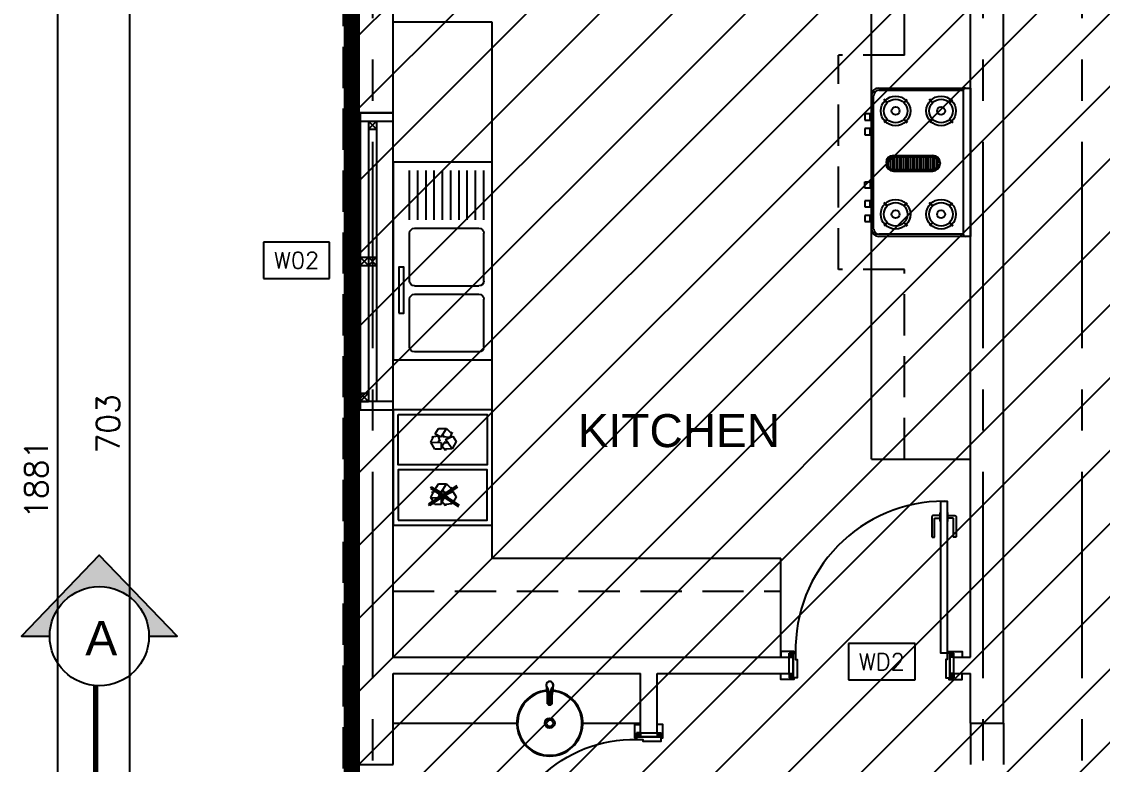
# Model space of a CAD drawing. Header units: centimetres. Extents: x -7408 to 35293, y -3951 to 3084.
# Drawn here: x -1980 to -1325, y 1583 to 2033 of the extents above; entities that cross this region are included whole.
import ezdxf
from ezdxf.enums import TextEntityAlignment as Align

# ---------------------------------------------------------------- set-up
doc = ezdxf.new("R2010")
doc.units = ezdxf.units.CM
doc.header["$LTSCALE"] = 100
doc.header["$MEASUREMENT"] = 0
doc.header["$PDMODE"] = 35
doc.header["$PDSIZE"] = 2
for name, pattern in [('A0-01 FLOOR PLANS$0$HIDDEN', [0.375, 0.25, -0.125]), ('GRID$0$GRID$0$XREF GRID$0$GRIDS$0$CENTER', [2, 1.25, -0.25, 0.25, -0.25]), ('XREF CUTTING LINES$0$DASHDOT', [1, 0.5, -0.25, 0, -0.25])]:
    doc.linetypes.add(name, pattern=pattern)
for name, color, linetype in [('A0-01 FLOOR PLANS$0$BATH FIXTURES', 85, 'Continuous'), ('A0-01 FLOOR PLANS$0$COUNTERS', 85, 'Continuous'), ('A0-01 FLOOR PLANS$0$DOOR', 1, 'Continuous'), ('A0-01 FLOOR PLANS$0$HIDDEN -03', 8, 'A0-01 FLOOR PLANS$0$HIDDEN'), ('A0-01 FLOOR PLANS$0$KITCHEN', 11, 'Continuous'), ('A0-01 FLOOR PLANS$0$RECYCLE', 85, 'Continuous'), ('A0-01 FLOOR PLANS$0$TEXT', 3, 'Continuous'), ('A0-01 FLOOR PLANS$0$TEXT-SCHED', 3, 'Continuous'), ('A0-01 FLOOR PLANS$0$WALL-01', 7, 'Continuous'), ('A0-01 FLOOR PLANS$0$WALL-03', 2, 'Continuous'), ('A0-01 FLOOR PLANS$0$WINDOW', 1, 'Continuous'), ('DCCA-USABLE AREA', 10, 'Continuous'), ('GRID$0$DIM IN', 1, 'Continuous'), ('GRID$0$XREF GRID', 11, 'GRID$0$GRID$0$XREF GRID$0$GRIDS$0$CENTER'), ('XREF CUTTING LINES$0$SECTION LINE', 6, 'XREF CUTTING LINES$0$DASHDOT'), ('XREF CUTTING LINES$0$WALL SECT LINE', 6, 'XREF CUTTING LINES$0$DASHDOT')]:
    doc.layers.add(name, color=color, linetype=linetype)
doc.styles.add('A0-01 FLOOR PLANS$0$A0-01 GROUND FLOOR PLAN - For Entry modification$0$ROMANS', font='romans')
doc.styles.add('A0-01 FLOOR PLANS$0$ART-PS-1', font='arial.ttf', dxfattribs={"height": 20})
doc.styles.add('GRID$0$ROMANS', font='romans')
doc.styles.add('XREF CUTTING LINES$0$ART', font='arial.ttf')
doc.dimstyles.new('A0-01 FLOOR PLANS$0$A0-01 GROUND FLOOR PLAN - For Entry modification$0$text', dxfattribs={"dimtxt": 18, "dimasz": 10, "dimexe": 10, "dimexo": 10, "dimgap": -6, "dimtad": 1, "dimtih": 1, "dimtoh": 1, "dimdec": 0, "dimdsep": 46, "dimtxsty": 'A0-01 FLOOR PLANS$0$A0-01 GROUND FLOOR PLAN - For Entry modification$0$ROMANS', "dimblk1": 'A0-01 FLOOR PLANS$0$A0-01 GROUND FLOOR PLAN - For Entry modification$0$_ARCHTICK', "dimblk2": 'A0-01 FLOOR PLANS$0$A0-01 GROUND FLOOR PLAN - For Entry modification$0$_ARCHTICK', "dimsah": 1, "dimcen": 25, "dimdle": 10, "dimse1": 1, "dimse2": 1, "dimsd1": 1, "dimsd2": 1, "dimclrd": 1, "dimclre": 1, "dimclrt": 2, "dimadec": 0, "dimazin": 0, "dimtfac": 1, "dimtdec": 0, "dimtmove": 2, "dimatfit": 3, "dimldrblk": 'A0-01 FLOOR PLANS$0$A0-01 GROUND FLOOR PLAN - For Entry modification$0$_ARCHTICK', "dimfxl": 1, "dimtolj": 1, "dimtzin": 0, "dimarcsym": 0})
doc.dimstyles.new('GRID$0$AS-17-100', dxfattribs={"dimtxt": 14, "dimasz": 7, "dimexe": 10, "dimexo": 25, "dimgap": 6, "dimtad": 1, "dimtoh": 1, "dimdec": 0, "dimdsep": 46, "dimtxsty": 'GRID$0$ROMANS', "dimblk1": 'GRID$0$_ARCHTICK', "dimblk2": 'GRID$0$_ARCHTICK', "dimsah": 1, "dimcen": 25, "dimdle": 10, "dimclrd": 1, "dimclre": 1, "dimclrt": 2, "dimadec": 0, "dimazin": 0, "dimtfac": 1, "dimtdec": 0, "dimtofl": 0, "dimtmove": 2, "dimatfit": 3, "dimldrblk": 'GRID$0$_ARCHTICK', "dimfxl": 1, "dimtolj": 1, "dimtzin": 0, "dimarcsym": 0})

# ---------------------------------------------------------------- blocks, each defined once
blk = doc.blocks.new('A0-01 FLOOR PLANS$0$W05')
at = {"layer": 'A0-01 FLOOR PLANS$0$WINDOW'}
for p, q in [((-650, 1615), (-650, 1445)), ((-645, 1615), (-645, 1445)), ((-645, 1615), (-640, 1615)), ((-640, 1615), (-645, 1610)), ((-645, 1615), (-640, 1610)), ((-640, 1615), (-640, 1445)), ((-630, 1445), (-630, 1615)), ((-645, 1610), (-640, 1610)), ((-650, 1532.5), (-645, 1532.5)), ((-645, 1527.5), (-650, 1532.5)), ((-650, 1527.5), (-645, 1532.5)), ((-650, 1527.5), (-645, 1527.5)), ((-645, 1532.5), (-640, 1532.5)), ((-640, 1532.5), (-645, 1527.5)), ((-645, 1532.5), (-640, 1527.5)), ((-645, 1527.5), (-640, 1527.5)), ((-650, 1450), (-645, 1450)), ((-645, 1450), (-650, 1445)), ((-650, 1450), (-645, 1445)), ((-650, 1445), (-645, 1445))]:
    blk.add_line(p, q, dxfattribs=at)
for points in [[(-650, 1615), (-630, 1615), (-630, 1620), (-650, 1620)], [(-650, 1440), (-630, 1440), (-630, 1445), (-650, 1445)]]:
    blk.add_lwpolyline(points, close=True, dxfattribs=at)
blk = doc.blocks.new('XREF CUTTING LINES')
at = {"layer": 'XREF CUTTING LINES$0$SECTION LINE'}
h = blk.add_hatch(color=251, dxfattribs=at)
edge = h.paths.add_edge_path()
edge.add_line((-1885.97, 1660.69), (-1903, 1660.69))
edge.add_ellipse((-1933.08, 1660.69), major_axis=(-21.27, 21.27), ratio=1, start_angle=225, end_angle=405)
edge.add_line((-1963.16, 1660.69), (-1980.19, 1660.69))
edge.add_line((-1980.19, 1660.69), (-1933.08, 1709.91))
edge.add_line((-1933.08, 1709.91), (-1885.97, 1660.69))
at = {"layer": 'XREF CUTTING LINES$0$SECTION LINE', "color": 2, "linetype": 'Continuous'}
blk.add_lwpolyline([(-1903, 1660.69), (-1885.97, 1660.69), (-1933.08, 1709.91), (-1980.19, 1660.69), (-1963.16, 1660.69)], dxfattribs=at)
blk.add_circle((-1933.08, 1660.69), 30.08, dxfattribs=at)
at = {"layer": 'XREF CUTTING LINES$0$WALL SECT LINE', "const_width": 3.32}
blk.add_lwpolyline([(-1935.28, 1555.16), (-1935.28, 1630.68)], dxfattribs=at)
at = {"layer": 'XREF CUTTING LINES$0$SECTION LINE', "color": 2, "style": 'XREF CUTTING LINES$0$ART'}
blk.add_text('A', height=20.9, dxfattribs=at).set_placement((-1931.9, 1659.48), align=Align.MIDDLE_CENTER)
blk = doc.blocks.new('GRID$0$_ARCHTICK')
at = {"color": 0, "linetype": 'ByBlock', "const_width": 0.15}
blk.add_lwpolyline([(-0.5, -0.5), (0.5, 0.5)], dxfattribs=at)
blk = doc.blocks.new('*D530')
at = {"layer": 'Defpoints', "color": 0, "transparency": 16777216}
for p in [(-1934.4, 2140.98), (-1934.4, 1438), (-1914.76, 1438)]:
    blk.add_point(p, dxfattribs=at)
at = {"layer": 'GRID$0$DIM IN', "color": 1, "lineweight": -2, "transparency": 16777216}
for p, q in [((-1914.76, 2150.98), (-1914.76, 1428)), ((-1909.4, 2140.98), (-1904.76, 2140.98)), ((-1909.4, 1438), (-1904.76, 1438))]:
    blk.add_line(p, q, dxfattribs=at)
at = {"layer": 'GRID$0$DIM IN', "color": 1, "lineweight": -2, "transparency": 16777216, "xscale": 7, "yscale": 7, "zscale": 7}
for p, rotation in [((-1914.76, 2140.98), 90), ((-1914.76, 1438), 270)]:
    blk.add_blockref('GRID$0$_ARCHTICK', p, dxfattribs=dict(at, rotation=rotation))
at = {"layer": 'GRID$0$DIM IN', "color": 2, "transparency": 16777216, "insert": (-1927.76, 1789.49), "char_height": 14, "attachment_point": 5, "rotation": 90, "style": 'GRID$0$ROMANS'}
blk.add_mtext('\\A1;703', dxfattribs=at)
blk = doc.blocks.new('*D532')
at = {"layer": 'Defpoints', "color": 0, "transparency": 16777216}
for p in [(-1992.02, 2696.16), (-1958.3, 2696.16), (-1992.02, 815.5)]:
    blk.add_point(p, dxfattribs=at)
at = {"layer": 'GRID$0$DIM IN', "color": 1, "lineweight": -2, "transparency": 16777216}
for p, q in [((-1958.3, 805.5), (-1958.3, 2706.16)), ((-1967.02, 2696.16), (-1948.3, 2696.16)), ((-1967.02, 815.5), (-1948.3, 815.5))]:
    blk.add_line(p, q, dxfattribs=at)
at = {"layer": 'GRID$0$DIM IN', "color": 1, "lineweight": -2, "transparency": 16777216, "xscale": 7, "yscale": 7, "zscale": 7}
for p, rotation in [((-1958.3, 2696.16), 90), ((-1958.3, 815.5), 270)]:
    blk.add_blockref('GRID$0$_ARCHTICK', p, dxfattribs=dict(at, rotation=rotation))
at = {"layer": 'GRID$0$DIM IN', "color": 2, "transparency": 16777216, "insert": (-1971.3, 1755.83), "char_height": 14, "attachment_point": 5, "rotation": 90, "style": 'GRID$0$ROMANS'}
blk.add_mtext('\\A1;1881', dxfattribs=at)
blk = doc.blocks.new('A0-01 FLOOR PLANS$0$KITCHEN_SINK-04')
at = {"layer": 'A0-01 FLOOR PLANS$0$KITCHEN'}
for p, q in [((-60, -60), (-60, 0)), ((-60, 0), (60, 0)), ((60, -60), (60, 0)), ((-25, -10), (-55, -10)), ((-20, -13), (-20, -52)), ((12, -10), (-17, -10)), ((15, -13), (15, -52)), ((20, -13), (20, -52)), ((52, -10), (23, -10)), ((55, -52), (55, -13)), ((-25, -15), (-55, -15)), ((-25, -20), (-55, -20)), ((-25, -25), (-55, -25)), ((-25, -30), (-55, -30)), ((-25, -35), (-55, -35)), ((-25, -40), (-55, -40)), ((-25, -45), (-55, -45)), ((-25, -50), (-55, -50)), ((-25, -55), (-55, -55)), ((12, -55), (-17, -55)), ((52, -55), (23, -55)), ((60, -60), (-60, -60))]:
    blk.add_line(p, q, dxfattribs=at)
blk.add_lwpolyline([(31.5, -3.5), (31.5, -6.5), (3.5, -6.5), (3.5, -3.5)], close=True, dxfattribs=at)
for centre, start, end in [((-17, -13), 90, 180), ((12, -13), 0, 90), ((23, -13), 90, 180), ((52, -13), 0, 90), ((-17, -52), 180, 270), ((12, -52), 270, 0), ((23, -52), 180, 270), ((52, -52), 270, 0)]:
    blk.add_arc(centre, 3, start, end, dxfattribs=at)
blk = doc.blocks.new('A0-01 FLOOR PLANS$0$FSF')
at = {"layer": 'A0-01 FLOOR PLANS$0$RECYCLE'}
for p, q in [((7765.19, 4675.67), (7765.19, 4735.67)), ((7709.22, 4710.69), (7708.81, 4711.49)), ((7708.81, 4711.49), (7712.02, 4710.16)), ((7711.3, 4711.94), (7714.51, 4713.83)), ((7713.33, 4707.52), (7711.31, 4711.94)), ((7718.82, 4711.52), (7713.33, 4707.52)), ((7714.51, 4713.83), (7718.82, 4711.52)), ((7718.82, 4711.52), (7719.07, 4707.41)), ((7741.36, 4714.22), (7752.43, 4697.23)), ((7742.02, 4698.84), (7753.09, 4715.83)), ((7742.18, 4714.79), (7753.26, 4697.8)), ((7742.72, 4710.69), (7742.31, 4711.49)), ((7742.31, 4711.49), (7743.63, 4710.94)), ((7742.84, 4698.27), (7753.91, 4715.26)), ((7744.8, 4711.94), (7748.01, 4713.83)), ((7746.83, 4707.52), (7744.81, 4711.94)), ((7748.01, 4713.83), (7752.32, 4711.52)), ((7752.32, 4711.52), (7750.72, 4710.64)), ((7752.32, 4711.52), (7752.57, 4707.41)), ((7706.6, 4708), (7709.22, 4710.69)), ((7706.62, 4703.11), (7706.6, 4708)), ((7706.6, 4708), (7711.85, 4704.6)), ((7711.85, 4704.6), (7709.8, 4701.19)), ((7711.2, 4706.38), (7710.09, 4705.74)), ((7711.57, 4705.77), (7711.2, 4706.38)), ((7712.02, 4710.16), (7711.57, 4705.77)), ((7714.5, 4707.21), (7715.21, 4707.25)), ((7717.27, 4705.2), (7714.5, 4707.21)), ((7714.85, 4698.6), (7715.16, 4704.84)), ((7715.16, 4704.84), (7719.13, 4704.77)), ((7715.21, 4707.25), (7715.17, 4709.52)), ((7719.96, 4707.39), (7717.27, 4705.2)), ((7719.07, 4707.41), (7719.96, 4707.39)), ((7719.14, 4704.79), (7719.07, 4701.06)), ((7740.1, 4708), (7742.72, 4710.69)), ((7740.12, 4703.11), (7740.1, 4708)), ((7740.1, 4708), (7745.35, 4704.6)), ((7745.35, 4704.6), (7743.3, 4701.19)), ((7744.7, 4706.38), (7743.59, 4705.74)), ((7745.07, 4705.77), (7744.7, 4706.38)), ((7745.3, 4707.53), (7745.07, 4705.77)), ((7745.34, 4710.24), (7745.52, 4710.16)), ((7745.52, 4710.16), (7745.5, 4710)), ((7748.75, 4709.57), (7746.83, 4707.52)), ((7748.64, 4704.47), (7748.66, 4704.84)), ((7748.66, 4704.84), (7752.63, 4704.77)), ((7748.67, 4709.45), (7748.67, 4709.52)), ((7750.77, 4705.2), (7748.69, 4706.71)), ((7753.46, 4707.39), (7750.77, 4705.2)), ((7752.57, 4707.41), (7753.46, 4707.39)), ((7752.64, 4704.79), (7752.57, 4701.06)), ((7709.81, 4701.19), (7706.62, 4703.11)), ((7711.13, 4702.7), (7714.29, 4704.01)), ((7711.59, 4699.26), (7711.13, 4702.7)), ((7712.07, 4700.01), (7711.59, 4699.26)), ((7714.85, 4698.6), (7712.07, 4700.01)), ((7714.29, 4704.01), (7713.94, 4703.39)), ((7713.94, 4703.39), (7715.05, 4702.75)), ((7719.07, 4701.06), (7714.85, 4698.6)), ((7743.31, 4701.19), (7740.12, 4703.11)), ((7742.02, 4698.84), (7742.84, 4698.27)), ((7744.63, 4702.7), (7744.71, 4702.73)), ((7744.64, 4702.63), (7744.63, 4702.7)), ((7745.09, 4699.26), (7744.83, 4701.16)), ((7745.57, 4700.01), (7745.09, 4699.26)), ((7748.35, 4698.6), (7745.57, 4700.01)), ((7746.42, 4703.44), (7747.79, 4704.01)), ((7747.79, 4704.01), (7747.44, 4703.39)), ((7747.44, 4703.39), (7748.55, 4702.75)), ((7748.35, 4698.6), (7748.56, 4702.83)), ((7750.59, 4699.9), (7748.35, 4698.6)), ((7752.57, 4701.06), (7751.45, 4700.41)), ((7752.43, 4697.23), (7753.26, 4697.8))]:
    blk.add_line(p, q, dxfattribs=at)
for points in [[(7695.19, 4735.67), (7695.19, 4675.67), (7765.19, 4675.67), (7765.19, 4735.67)], [(7698.19, 4678.67), (7698.19, 4732.67), (7728.69, 4732.67), (7728.69, 4678.67)], [(7762.19, 4678.67), (7762.19, 4732.67), (7731.69, 4732.67), (7731.69, 4678.67)]]:
    blk.add_lwpolyline(points, close=True, dxfattribs=at)
blk = doc.blocks.new('*X221')
at = {"color": 0}
for p, q in [((34.47, 61.29), (34.47, 61.46)), ((34.5, 61.29), (34.5, 61.46)), ((34.53, 61.29), (34.53, 61.46)), ((34.56, 61.29), (34.56, 61.46)), ((34.59, 61.29), (34.59, 61.46)), ((34.62, 61.29), (34.62, 61.46)), ((34.65, 61.29), (34.65, 61.46)), ((34.68, 61.29), (34.68, 61.46)), ((34.71, 61.29), (34.71, 61.46)), ((34.74, 61.29), (34.74, 61.46)), ((34.77, 61.29), (34.77, 61.46)), ((34.8, 61.29), (34.8, 61.46)), ((34.83, 61.29), (34.83, 61.46)), ((34.86, 61.29), (34.86, 61.46)), ((34.89, 61.29), (34.89, 61.46)), ((34.92, 61.29), (34.92, 61.46)), ((34.95, 61.29), (34.95, 61.46)), ((34.98, 61.29), (34.98, 61.46)), ((34.41, 61.317), (34.41, 61.433)), ((34.44, 61.296), (34.44, 61.454)), ((35.01, 61.29), (35.01, 61.459)), ((35.04, 61.3), (35.04, 61.45)), ((35.07, 61.33), (35.07, 61.42))]:
    blk.add_line(p, q, dxfattribs=at)
blk = doc.blocks.new('A0-01 FLOOR PLANS$0$COOKER 4')
at = {"layer": 'A0-01 FLOOR PLANS$0$KITCHEN'}
for p, q in [((7296.61, 4452.77), (7352.12, 4452.77)), ((7296.61, 4451.42), (7347.79, 4451.42)), ((7347.79, 4451.42), (7347.79, 4364.12)), ((7349.13, 4452.77), (7352.12, 4452.77)), ((7352.12, 4452.77), (7352.12, 4362.77)), ((7292.12, 4367.26), (7292.12, 4448.28)), ((7293.46, 4367.26), (7293.46, 4448.28)), ((7301.53, 4443.77), (7299.57, 4445.73)), ((7301.69, 4443.92), (7299.73, 4445.89)), ((7301.69, 4443.92), (7299.73, 4445.89)), ((7301.85, 4444.08), (7299.88, 4446.05)), ((7311.69, 4444.08), (7313.65, 4446.05)), ((7311.84, 4443.92), (7313.81, 4445.89)), ((7311.84, 4443.92), (7313.81, 4445.89)), ((7312, 4443.77), (7313.97, 4445.73)), ((7329.08, 4443.77), (7327.12, 4445.73)), ((7329.24, 4443.92), (7327.28, 4445.89)), ((7329.24, 4443.92), (7327.28, 4445.89)), ((7329.4, 4444.08), (7327.44, 4446.05)), ((7339.24, 4444.08), (7341.2, 4446.05)), ((7339.4, 4443.92), (7341.36, 4445.89)), ((7339.4, 4443.92), (7341.36, 4445.89)), ((7339.56, 4443.77), (7341.52, 4445.73)), ((7291.39, 4437.06), (7288.17, 4437.06)), ((7288.17, 4437.06), (7288.17, 4433.31)), ((7291.39, 4433.31), (7291.39, 4437.06)), ((7288.17, 4433.31), (7291.39, 4433.31)), ((7301.53, 4433.93), (7299.57, 4431.97)), ((7301.69, 4433.77), (7299.73, 4431.81)), ((7301.69, 4433.77), (7299.73, 4431.81)), ((7301.85, 4433.61), (7299.88, 4431.65)), ((7311.69, 4433.61), (7313.65, 4431.65)), ((7311.84, 4433.77), (7313.81, 4431.81)), ((7312, 4433.93), (7313.97, 4431.97)), ((7329.08, 4433.93), (7327.12, 4431.97)), ((7329.24, 4433.77), (7327.28, 4431.81)), ((7329.4, 4433.61), (7327.44, 4431.65)), ((7339.24, 4433.61), (7341.2, 4431.65)), ((7339.4, 4433.77), (7341.36, 4431.81)), ((7339.4, 4433.77), (7341.36, 4431.81)), ((7339.56, 4433.93), (7341.52, 4431.97)), ((7288.17, 4428.17), (7288.17, 4424.42)), ((7291.39, 4428.17), (7288.17, 4428.17)), ((7288.17, 4424.42), (7291.39, 4424.42)), ((7291.39, 4424.42), (7291.39, 4428.17)), ((7305.46, 4411.89), (7329.27, 4411.89)), ((7305.46, 4410.99), (7329.27, 4410.99)), ((7305.46, 4403.36), (7329.27, 4403.36)), ((7333.76, 4407.4), (7333.76, 4406.95)), ((7305.46, 4402.46), (7329.27, 4402.46)), ((7288.17, 4392.16), (7288.17, 4395.92)), ((7288.17, 4395.92), (7291.39, 4395.92)), ((7291.39, 4392.16), (7288.17, 4392.16)), ((7291.39, 4395.92), (7291.39, 4392.16)), ((7291.39, 4384.43), (7288.17, 4384.43)), ((7288.17, 4384.43), (7288.17, 4380.68)), ((7291.39, 4380.68), (7291.39, 4384.43)), ((7301.69, 4381.31), (7299.73, 4383.27)), ((7301.69, 4381.31), (7299.73, 4383.27)), ((7301.85, 4381.47), (7299.88, 4383.43)), ((7311.69, 4381.47), (7313.65, 4383.43)), ((7311.84, 4381.31), (7313.81, 4383.27)), ((7311.84, 4381.31), (7313.81, 4383.27)), ((7329.24, 4381.31), (7327.28, 4383.27)), ((7329.24, 4381.31), (7327.28, 4383.27)), ((7329.4, 4381.47), (7327.44, 4383.43)), ((7339.24, 4381.47), (7341.2, 4383.43)), ((7339.4, 4381.31), (7341.36, 4383.27)), ((7339.4, 4381.31), (7341.36, 4383.27)), ((7288.17, 4380.68), (7291.39, 4380.68)), ((7301.53, 4381.15), (7299.57, 4383.12)), ((7312, 4381.15), (7313.97, 4383.12)), ((7329.08, 4381.15), (7327.12, 4383.12)), ((7339.56, 4381.15), (7341.52, 4383.12)), ((7288.17, 4375.54), (7288.17, 4371.79)), ((7291.39, 4375.54), (7288.17, 4375.54)), ((7288.17, 4371.79), (7291.39, 4371.79)), ((7291.39, 4371.79), (7291.39, 4375.54)), ((7301.53, 4371.32), (7299.57, 4369.35)), ((7301.69, 4371.16), (7299.73, 4369.19)), ((7301.69, 4371.16), (7299.73, 4369.19)), ((7301.85, 4371), (7299.88, 4369.03)), ((7311.69, 4371), (7313.65, 4369.03)), ((7311.84, 4371.16), (7313.81, 4369.19)), ((7312, 4371.32), (7313.97, 4369.35)), ((7329.08, 4371.32), (7327.12, 4369.35)), ((7329.24, 4371.16), (7327.28, 4369.19)), ((7329.4, 4371), (7327.44, 4369.03)), ((7339.24, 4371), (7341.2, 4369.03)), ((7339.4, 4371.16), (7341.36, 4369.19)), ((7339.4, 4371.16), (7341.36, 4369.19)), ((7339.56, 4371.32), (7341.52, 4369.35)), ((7347.79, 4364.12), (7296.61, 4364.12)), ((7352.12, 4362.77), (7296.61, 4362.77)), ((7352.12, 4362.77), (7349.13, 4362.77))]:
    blk.add_line(p, q, dxfattribs=at)
for centre, radius in [((7306.77, 4438.85), 8.98), ((7306.77, 4438.85), 7.18), ((7334.32, 4438.85), 8.98), ((7334.32, 4438.85), 7.18), ((7306.77, 4438.85), 2.42), ((7334.32, 4438.85), 2.42), ((7306.77, 4376.23), 8.98), ((7306.77, 4376.23), 7.18), ((7334.32, 4376.23), 8.98), ((7334.32, 4376.23), 7.18), ((7306.77, 4376.23), 2.42), ((7334.32, 4376.23), 2.42)]:
    blk.add_circle(centre, radius, dxfattribs=at)
for centre, radius, start, end in [((7296.61, 4448.28), 4.49, 90, 180), ((7296.61, 4448.28), 3.14, 90, 180), ((7349.13, 4451.42), 1.35, 90, 180), ((7305.46, 4407.4), 4.49, 90, 180), ((7305.46, 4407.4), 3.59, 90, 180), ((7329.27, 4407.4), 4.49, 0, 90), ((7329.27, 4407.4), 3.59, 0, 90), ((7305.46, 4406.95), 4.49, 180, 270), ((7305.46, 4406.95), 3.59, 180, 270), ((7329.27, 4406.95), 3.59, 270, 0), ((7329.27, 4406.95), 4.49, 270, 0), ((7296.61, 4367.26), 4.49, 180, 270), ((7296.61, 4367.26), 3.14, 180, 270), ((7349.13, 4364.12), 1.35, 180, 270)]:
    blk.add_arc(centre, radius, start, end, dxfattribs=at)
at = {"layer": 'A0-01 FLOOR PLANS$0$KITCHEN', "extrusion": (0, 0, -1), "xscale": 44.88071115300364, "yscale": 44.88071115300364, "zscale": -44.88071115303856}
blk.add_blockref('*X221', (-8876.32, 1652.63), dxfattribs=at)
blk = doc.blocks.new('A0-01 FLOOR PLANS$0$Bath_WashBasin_D-40_01')
for p, q in [((-1.4, -7.96), (-1.88, -3.63)), ((-0.65, -5.9), (-0.65, -13.37)), ((0.65, -5.9), (0.65, -13.37)), ((1.88, -3.63), (1.4, -7.96)), ((-1.4, -13.5), (-1.4, -7.96)), ((1.4, -13.5), (1.4, -7.96)), ((0.65, -13.37), (-0.65, -13.37))]:
    blk.add_line(p, q)
for radius in [3, 2]:
    blk.add_circle((0, -25.3), radius)
for centre, radius, start, end in [((0, -2.3), 2.3, 324.6388, 215.3612), ((0, -25.3), 20, 94.83112, 85.16888), ((0, -25.3), 19.5, 94.79409, 85.2059), ((0, -2.3), 2.15, 320.97249, 219.02751), ((-3.61, -5.89), 2.96, 359.8082, 49.04727), ((3.61, -5.89), 2.96, 130.95273, 180.1918), ((0, -12.55), 1.05, 231.75338, 308.24662)]:
    blk.add_arc(centre, radius, start, end)
blk.add_ellipse((0, -13.5), major_axis=(-1.4, 0), ratio=0.500001, start_param=6.283185, end_param=9.424778)
blk = doc.blocks.new('*D571')
at = {"layer": 'A0-01 FLOOR PLANS$0$TEXT-SCHED', "color": 1, "lineweight": -2, "transparency": 16777216}
for p, q in [((-1438.42, 1656.21), (-1478.99, 1656.21)), ((-1478.99, 1656.21), (-1478.99, 1634.21)), ((-1438.42, 1634.21), (-1438.42, 1656.21)), ((-1478.99, 1634.21), (-1438.42, 1634.21))]:
    blk.add_line(p, q, dxfattribs=at)
at = {"layer": 'Defpoints', "color": 0, "transparency": 16777216}
blk.add_point((-1458.71, 1645.21), dxfattribs=at)
blk.add_point((-1458.71, 1645.21), dxfattribs=at)
blk.add_point((-1458.71, 1645.21), dxfattribs=at)
at = {"layer": 'A0-01 FLOOR PLANS$0$TEXT-SCHED', "color": 2, "transparency": 16777216, "insert": (-1458.71, 1645.21), "char_height": 8, "width": 47.1429, "attachment_point": 5, "style": 'A0-01 FLOOR PLANS$0$A0-01 GROUND FLOOR PLAN - For Entry modification$0$ROMANS'}
blk.add_mtext('\\A1;{\\H1.25x;WD2}', dxfattribs=at)
blk = doc.blocks.new('A0-01 FLOOR PLANS$0$A0-01 GROUND FLOOR PLAN - For Entry modification$0$_ARCHTICK')
at = {"color": 0, "linetype": 'ByBlock', "const_width": 0.15}
blk.add_lwpolyline([(-0.5, -0.5), (0.5, 0.5)], dxfattribs=at)
blk = doc.blocks.new('*D566')
at = {"layer": 'A0-01 FLOOR PLANS$0$TEXT-SCHED', "color": 1, "lineweight": -2, "transparency": 16777216}
for p, q in [((-1793.47, 1899.59), (-1833.57, 1899.59)), ((-1833.57, 1899.59), (-1833.57, 1877.59)), ((-1793.47, 1877.59), (-1793.47, 1899.59)), ((-1833.57, 1877.59), (-1793.47, 1877.59))]:
    blk.add_line(p, q, dxfattribs=at)
at = {"layer": 'Defpoints', "color": 0, "transparency": 16777216}
blk.add_point((-1813.52, 1888.59), dxfattribs=at)
blk.add_point((-1813.52, 1888.59), dxfattribs=at)
blk.add_point((-1813.52, 1888.59), dxfattribs=at)
at = {"layer": 'A0-01 FLOOR PLANS$0$TEXT-SCHED', "color": 2, "transparency": 16777216, "insert": (-1813.52, 1888.59), "char_height": 8, "width": 47.1429, "attachment_point": 5, "style": 'A0-01 FLOOR PLANS$0$A0-01 GROUND FLOOR PLAN - For Entry modification$0$ROMANS'}
blk.add_mtext('\\A1;{\\H1.25x;W02}', dxfattribs=at)
blk = doc.blocks.new('A0-01 FLOOR PLANS$0$DOOR 25CM')
at = {"layer": 'A0-01 FLOOR PLANS$0$DOOR'}
blk.add_lwpolyline([(-4739.05, 1353.5), (-4735.05, 1353.5), (-4735.05, 1261.5), (-4739.05, 1261.5)], close=True, dxfattribs=at)
for points in [[(-4739.35, 1344.8), (-4743.85, 1344.8, 0.414214), (-4744.35, 1344.3), (-4744.35, 1332, 0.414214), (-4744.15, 1331.8), (-4742.95, 1331.8, 0.414214), (-4742.75, 1332), (-4742.75, 1343, -0.414214), (-4742.55, 1343.2), (-4739.35, 1343.2)], [(-4734.75, 1344.8), (-4730.26, 1344.8, -0.414214), (-4729.76, 1344.3), (-4729.76, 1332, -0.414214), (-4729.96, 1331.8), (-4731.16, 1331.8, -0.414214), (-4731.36, 1332), (-4731.36, 1343, 0.414214), (-4731.56, 1343.2), (-4734.75, 1343.2)]]:
    blk.add_lwpolyline(points, format="xyb", dxfattribs=at)
for points in [[(-4739.05, 1341.5), (-4739.35, 1341.5), (-4739.35, 1346.5), (-4739.05, 1346.5)], [(-4735.05, 1341.5), (-4734.75, 1341.5), (-4734.75, 1346.5), (-4735.05, 1346.5)]]:
    blk.add_lwpolyline(points, dxfattribs=at)
blk.add_arc((-4737.11, 1263.56), 89.94, 89.96037, 181.31279, dxfattribs=at)
blk = doc.blocks.new('A0-01 FLOOR PLANS$0$90-10')
at = {"layer": 'A0-01 FLOOR PLANS$0$DOOR', "linetype": 'Continuous'}
for p, q in [((9747.9, -4467.93), (9747.9, -4470.43)), ((9857.88, -4467.93), (9857.88, -4470.43)), ((9747.9, -4482.93), (9747.9, -4480.43)), ((9755.4, -4482.93), (9755.4, -4480.43)), ((9850.38, -4482.93), (9850.38, -4480.43)), ((9857.88, -4482.93), (9857.88, -4480.43))]:
    blk.add_line(p, q, dxfattribs=at)
at = {"layer": 'A0-01 FLOOR PLANS$0$DOOR'}
for p, q in [((9752.9, -4470.43), (9752.9, -4467.93)), ((9752.9, -4467.93), (9755.4, -4467.93)), ((9755.4, -4467.93), (9752.9, -4470.43)), ((9755.4, -4470.43), (9752.9, -4467.93)), ((9852.88, -4467.93), (9850.38, -4467.93)), ((9850.38, -4467.93), (9852.88, -4470.43)), ((9850.38, -4470.43), (9852.88, -4467.93)), ((9852.88, -4470.43), (9852.88, -4467.93)), ((9752.9, -4470.43), (9755.4, -4470.43)), ((9852.88, -4470.43), (9850.38, -4470.43)), ((9752.9, -4480.43), (9752.9, -4482.93)), ((9755.4, -4482.93), (9752.9, -4480.43)), ((9755.4, -4480.43), (9752.9, -4482.93)), ((9752.9, -4480.43), (9755.4, -4480.43)), ((9850.38, -4482.93), (9852.88, -4480.43)), ((9850.38, -4480.43), (9852.88, -4482.93)), ((9852.88, -4480.43), (9850.38, -4480.43)), ((9852.88, -4480.43), (9852.88, -4482.93)), ((9752.9, -4482.93), (9755.4, -4482.93)), ((9852.88, -4482.93), (9850.38, -4482.93))]:
    blk.add_line(p, q, dxfattribs=at)
for points in [[(9755.9, -4467.93), (9755.9, -4466.93), (9747.9, -4466.93), (9747.9, -4467.93)], [(9755.4, -4467.93), (9755.4, -4482.93)], [(9755.4, -4467.93), (9756.9, -4467.93), (9756.9, -4471.93), (9757.9, -4471.93), (9757.9, -4482.93), (9755.4, -4482.93), (9755.4, -4467.93)], [(9850.38, -4467.93), (9848.88, -4467.93), (9848.88, -4471.93), (9847.88, -4471.93), (9847.88, -4482.93), (9850.38, -4482.93), (9850.38, -4467.93)], [(9849.88, -4467.93), (9849.88, -4466.93), (9857.88, -4466.93), (9857.88, -4467.93)], [(9850.38, -4467.93), (9850.38, -4482.93)], [(9755.9, -4482.93), (9755.9, -4483.93), (9747.9, -4483.93), (9747.9, -4482.93)], [(9849.88, -4482.93), (9849.88, -4483.93), (9857.88, -4483.93), (9857.88, -4482.93)]]:
    blk.add_lwpolyline(points, dxfattribs=at)
at = {"layer": 'A0-01 FLOOR PLANS$0$DOOR', "linetype": 'Continuous', "xscale": -1}
blk.add_blockref('A0-01 FLOOR PLANS$0$DOOR 25CM', (5021.85, -5729.43), dxfattribs=at)
blk = doc.blocks.new('A0-01 FLOOR PLANS$0$80-10')
at = {"layer": 'A0-01 FLOOR PLANS$0$DOOR', "linetype": 'Continuous'}
for p, q in [((9975.31, -4467.93), (9975.31, -4470.43)), ((10075.29, -4467.93), (10075.29, -4470.43)), ((9975.31, -4482.93), (9975.31, -4480.43)), ((9982.81, -4482.93), (9982.81, -4480.43)), ((10067.79, -4482.93), (10067.79, -4480.43)), ((10075.29, -4482.93), (10075.29, -4480.43))]:
    blk.add_line(p, q, dxfattribs=at)
at = {"layer": 'A0-01 FLOOR PLANS$0$DOOR'}
for p, q in [((9980.31, -4467.93), (9982.81, -4467.93)), ((9980.31, -4470.43), (9980.31, -4467.93)), ((9982.81, -4467.93), (9980.31, -4470.43)), ((9982.81, -4470.43), (9980.31, -4467.93)), ((10070.29, -4467.93), (10067.79, -4467.93)), ((10067.79, -4467.93), (10070.29, -4470.43)), ((10067.79, -4470.43), (10070.29, -4467.93)), ((10070.29, -4470.43), (10070.29, -4467.93)), ((9980.31, -4470.43), (9982.81, -4470.43)), ((10070.29, -4470.43), (10067.79, -4470.43)), ((9980.31, -4480.43), (9980.31, -4482.93)), ((9982.81, -4482.93), (9980.31, -4480.43)), ((9982.81, -4480.43), (9980.31, -4482.93)), ((9980.31, -4480.43), (9982.81, -4480.43)), ((10067.79, -4482.93), (10070.29, -4480.43)), ((10067.79, -4480.43), (10070.29, -4482.93)), ((10070.29, -4480.43), (10067.79, -4480.43)), ((10070.29, -4480.43), (10070.29, -4482.93)), ((9980.31, -4482.93), (9982.81, -4482.93)), ((10070.29, -4482.93), (10067.79, -4482.93))]:
    blk.add_line(p, q, dxfattribs=at)
for points in [[(9983.31, -4467.93), (9983.31, -4466.93), (9975.31, -4466.93), (9975.31, -4467.93)], [(9982.81, -4467.93), (9982.81, -4482.93)], [(9982.81, -4467.93), (9984.31, -4467.93), (9984.31, -4471.93), (9985.31, -4471.93), (9985.31, -4482.93), (9982.81, -4482.93), (9982.81, -4467.93)], [(10067.79, -4467.93), (10066.29, -4467.93), (10066.29, -4471.93), (10065.29, -4471.93), (10065.29, -4482.93), (10067.79, -4482.93), (10067.79, -4467.93)], [(10067.29, -4467.93), (10067.29, -4466.93), (10075.29, -4466.93), (10075.29, -4467.93)], [(10067.79, -4467.93), (10067.79, -4482.93)], [(9983.31, -4482.93), (9983.31, -4483.93), (9975.31, -4483.93), (9975.31, -4482.93)], [(10067.29, -4482.93), (10067.29, -4483.93), (10075.29, -4483.93), (10075.29, -4482.93)]]:
    blk.add_lwpolyline(points, dxfattribs=at)
at = {"layer": 'A0-01 FLOOR PLANS$0$DOOR', "linetype": 'Continuous', "xscale": -0.8912784107417012, "yscale": 0.8912784107417012, "zscale": 0.8912784107417012}
blk.add_blockref('A0-01 FLOOR PLANS$0$DOOR 25CM', (5764.06, -5592.28), dxfattribs=at)
blk = doc.blocks.new('GRID')
at = {"layer": 'GRID$0$XREF GRID'}
for p, q in [((-1767.5, 2960.33, 0), (-1767.5, 522.76)), ((-1397.5, 2960.33, 0), (-1397.5, 522.76, 0)), ((-1337.5, 2960.33), (-1337.5, 522.76, 0))]:
    blk.add_line(p, q, dxfattribs=at)
at = {"layer": 'GRID$0$DIM IN'}
for base, p1, p2, picture, middle in [((-1958.3, 2696.16), (-1992.02, 815.5), (-1992.02, 2696.16), '*D532', (-1971.3, 1755.83)), ((-1914.76, 1438), (-1934.4, 2140.98), (-1934.4, 1438), '*D530', (-1927.76, 1789.49))]:
    dim = blk.add_linear_dim(base=base, p1=p1, p2=p2, angle=90, dimstyle='GRID$0$AS-17-100', dxfattribs=at)
    dim.commit()
    dim.dimension.update_dxf_attribs({"geometry": picture, "text_midpoint": middle})
blk = doc.blocks.new('A0-01 FLOOR PLANS')
at = {"layer": 'A0-01 FLOOR PLANS$0$COUNTERS'}
for p, q in [((-1465, 1768), (-1465, 2128)), ((-1695, 2033), (-1755, 2033)), ((-1695, 1708), (-1695, 2033)), ((-1465, 1768), (-1405, 1768)), ((-1695, 1708), (-1519.98, 1708)), ((-1519.98, 1648), (-1519.98, 1708)), ((-1755, 1608), (-1680, 1608)), ((-1640, 1608), (-1605, 1608))]:
    blk.add_line(p, q, dxfattribs=at)
at = {"layer": 'A0-01 FLOOR PLANS$0$COUNTERS', "linetype": 'A0-01 FLOOR PLANS$0$HIDDEN'}
for p, q in [((-1445, 2013), (-1445, 2128)), ((-1485, 1883), (-1485, 2013)), ((-1445, 2013), (-1485, 2013)), ((-1445, 1883), (-1485, 1883)), ((-1445, 1768), (-1445, 1883)), ((-1755, 1688), (-1519.98, 1688))]:
    blk.add_line(p, q, dxfattribs=at)
at = {"layer": 'A0-01 FLOOR PLANS$0$HIDDEN -03'}
for p, q in [((-1785, 793), (-1785, 2713)), ((-1405, 1608), (-1405, 1508)), ((-1385, 1608), (-1385, 1508))]:
    blk.add_line(p, q, dxfattribs=at)
at = {"layer": 'A0-01 FLOOR PLANS$0$WALL-01'}
for p, q in [((-1780, 1978), (-1780, 2163)), ((-1755, 1978), (-1755, 2128)), ((-1405, 1648), (-1405, 2128)), ((-1385, 1608), (-1385, 2128)), ((-1780, 1978), (-1755, 1978)), ((-1780, 1798), (-1755, 1798)), ((-1780, 1583), (-1780, 1798)), ((-1755, 1648), (-1755, 1798)), ((-1755, 1648), (-1514.98, 1648)), ((-1514.98, 1638), (-1514.98, 1648)), ((-1415, 1638), (-1415, 1648)), ((-1415, 1648), (-1405, 1648)), ((-1755, 1638), (-1605, 1638)), ((-1755, 1583), (-1755, 1638)), ((-1605, 1602.12), (-1605, 1638)), ((-1595, 1602.12), (-1595, 1638)), ((-1595, 1638), (-1514.98, 1638)), ((-1415, 1638), (-1405, 1638)), ((-1405, 1608), (-1405, 1638)), ((-1405, 1608), (-1385, 1608)), ((-1605, 1602.12), (-1595, 1602.12)), ((-1780, 1583), (-1755, 1583))]:
    blk.add_line(p, q, dxfattribs=at)
at = {"layer": 'A0-01 FLOOR PLANS$0$WALL-03'}
blk.add_line((-1780, 1978), (-1780, 1798), dxfattribs=at)
at = {"layer": 'A0-01 FLOOR PLANS$0$BATH FIXTURES'}
blk.add_blockref('A0-01 FLOOR PLANS$0$Bath_WashBasin_D-40_01', (-1660, 1633.3), dxfattribs=at)
at = {"layer": 'A0-01 FLOOR PLANS$0$DOOR', "xscale": -1}
blk.add_blockref('A0-01 FLOOR PLANS$0$90-10', (8337.9, 6118.43), dxfattribs=at)
at = {"layer": 'A0-01 FLOOR PLANS$0$DOOR', "rotation": 90}
blk.add_blockref('A0-01 FLOOR PLANS$0$80-10', (-6075.43, -8468.16), dxfattribs=at)
at = {"layer": 'A0-01 FLOOR PLANS$0$KITCHEN'}
blk.add_blockref('A0-01 FLOOR PLANS$0$COOKER 4', (-8757.12, -2459.77), dxfattribs=at)
at = {"layer": 'A0-01 FLOOR PLANS$0$KITCHEN', "xscale": -1.000000000000005, "rotation": 90}
blk.add_blockref('A0-01 FLOOR PLANS$0$KITCHEN_SINK-04', (-1755, 1888), dxfattribs=at)
at = {"layer": 'A0-01 FLOOR PLANS$0$KITCHEN', "rotation": 270}
blk.add_blockref('A0-01 FLOOR PLANS$0$FSF', (-6430.67, 9493.19), dxfattribs=at)
at = {"layer": 'A0-01 FLOOR PLANS$0$WALL-01'}
blk.add_blockref('GRID', (0, 0), dxfattribs=at)
at = {"layer": 'A0-01 FLOOR PLANS$0$WINDOW'}
for name, p in [('XREF CUTTING LINES', (0, 0)), ('A0-01 FLOOR PLANS$0$W05', (-1125, 358))]:
    blk.add_blockref(name, p, dxfattribs=at)
at = {"layer": 'A0-01 FLOOR PLANS$0$TEXT', "style": 'A0-01 FLOOR PLANS$0$ART-PS-1'}
blk.add_text('KITCHEN', height=20, dxfattribs=at).set_placement((-1643.02, 1775.31))
at = {"layer": 'A0-01 FLOOR PLANS$0$TEXT-SCHED'}
for base, p1, p2, text, picture, middle in [((-1813.52, 1888.59), (-1813.52, 1888.59), (-1813.52, 1888.59), '{\\H1.25x;W02}', '*D566', (-1813.52, 1888.59)), ((-1458.71, 1645.21), (-1458.71, 1645.21), (-1458.71, 1645.21), '{\\H1.25x;WD2}', '*D571', (-1458.71, 1645.21))]:
    dim = blk.add_linear_dim(base=base, p1=p1, p2=p2, text=text, dimstyle='A0-01 FLOOR PLANS$0$A0-01 GROUND FLOOR PLAN - For Entry modification$0$text', override={"dimtxt": 8, "dimgap": -6, "dimclrt": 2}, dxfattribs=at)
    dim.commit()
    dim.dimension.update_dxf_attribs({"geometry": picture, "text_midpoint": middle, "dimtype": 160})

msp = doc.modelspace()

# ---------------------------------------------------------------- hatches: boundary and pattern name
at = {"true_color": 0x7aafdf}
h = msp.add_hatch(dxfattribs=at)
h.set_pattern_fill('ANSI31', color=143, scale=250)
h.paths.add_polyline_path([(-405, 2643), (-405, 763), (-685, 763), (-985, 763), (-985, 803), (-1780, 803), (-1780, 2708), (-1325, 2708), (-1325, 2153), (-985, 2153), (-985, 2643)])

# ---------------------------------------------------------------- linework, layer by layer
at = {"color": 6, "const_width": 10}
msp.add_lwpolyline([(-405, 2643), (-405, 763), (-685, 763), (-685, 763), (-985, 763), (-985, 803), (-1780, 803), (-1780, 2708), (-1325, 2708), (-1325, 2153), (-985, 2153), (-985, 2643)], close=True, dxfattribs=at)

# ---------------------------------------------------------------- block references
at = {"layer": 'DCCA-USABLE AREA'}
msp.add_blockref('A0-01 FLOOR PLANS', (0, 0), dxfattribs=at)

doc.saveas('drawing.dxf')
